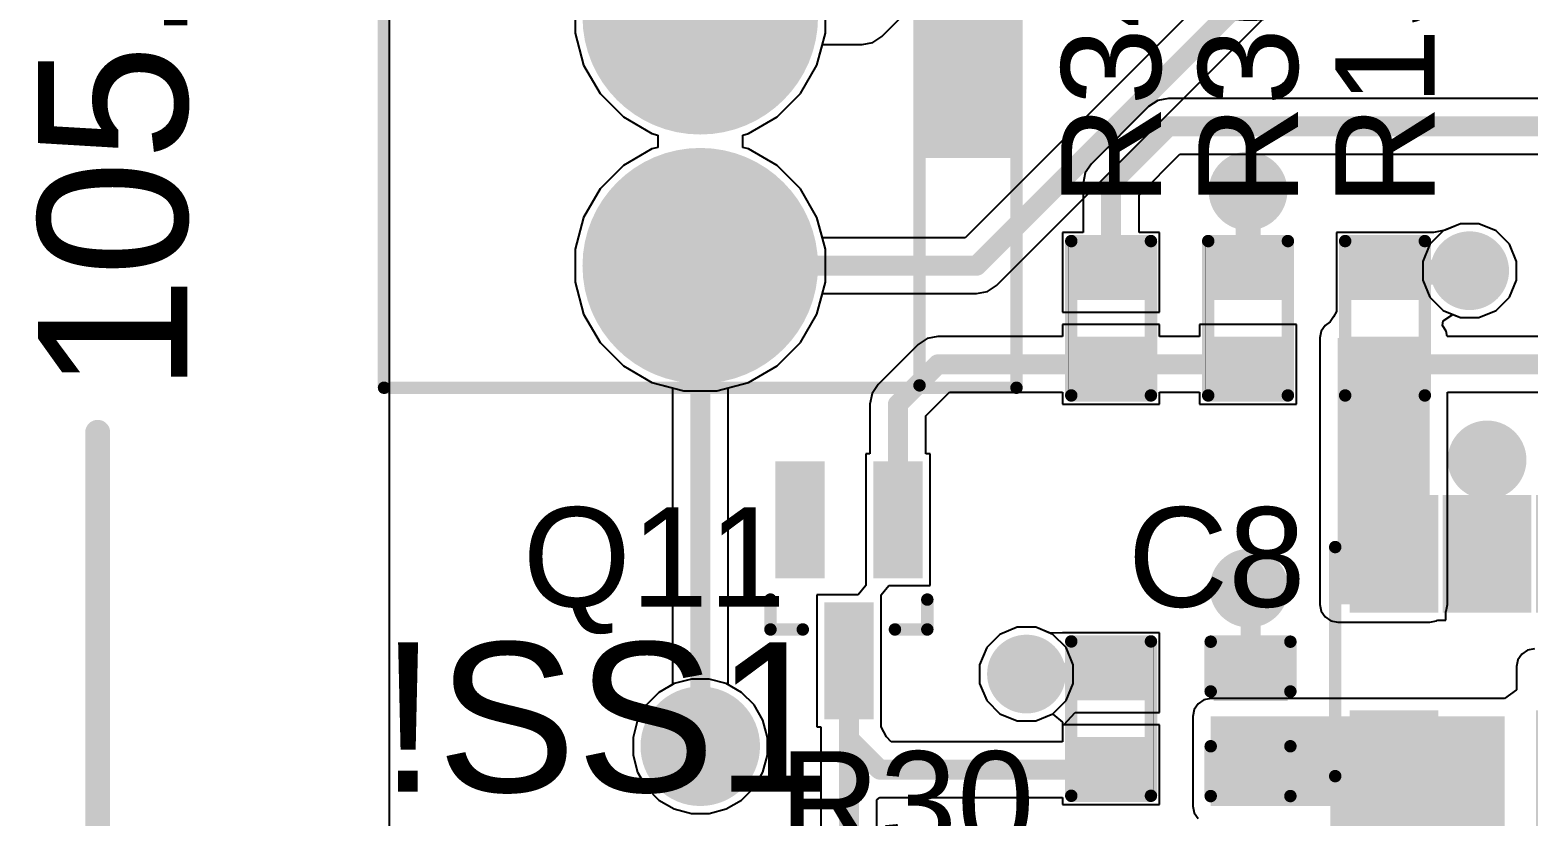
# Model space of a CAD drawing. Header units: millimetres. Extents: x -0.13 to 3.86, y -0.01 to 4.3.
# Drawn here: x -0.134 to 0.467, y 1.599 to 1.915 of the extents above; entities that cross this region are included whole.
import ezdxf

# ---------------------------------------------------------------- set-up
doc = ezdxf.new("R2010")
doc.units = ezdxf.units.MM
doc.header["$MEASUREMENT"] = 0
for name, color, linetype in [('BottomLayer', 5, 'Continuous'), ('BottomSolder', 6, 'Continuous'), ('Mechanical1', 6, 'Continuous'), ('MultiLayer', 9, 'Continuous'), ('PadHoleLayer', 156, 'Continuous'), ('TopLayer', 1, 'Continuous'), ('TopOverlay', 2, 'Continuous'), ('TopPaste', 8, 'Continuous'), ('TopSolder', 216, 'Continuous'), ('ViaHoleLayer', 16, 'Continuous')]:
    doc.layers.add(name, color=color, linetype=linetype)
doc.styles.add('Arial', font='arial.ttf', dxfattribs={"height": 0.2})

# ---------------------------------------------------------------- blocks, each defined once
blk = doc.blocks.new('T____P______TH_1_8___H_________0_92___67')
at = {"layer": 'BottomLayer'}
h = blk.add_hatch(color=5, dxfattribs=at)
edge = h.paths.add_edge_path()
edge.add_arc((9e-07, 0), 0.02, 0, 360)
at = {"layer": 'BottomSolder'}
h = blk.add_hatch(color=6, dxfattribs=at)
edge = h.paths.add_edge_path()
edge.add_arc((9e-07, 0), 0.024, 0, 360)
at = {"layer": 'MultiLayer'}
h = blk.add_hatch(color=9, dxfattribs=at)
edge = h.paths.add_edge_path()
edge.add_arc((9e-07, 0), 0.02, 0, 360)
at = {"layer": 'PadHoleLayer'}
h = blk.add_hatch(color=156, dxfattribs=at)
edge = h.paths.add_edge_path()
edge.add_arc((9e-07, 0), 0.01, 0, 360)
at = {"layer": 'TopLayer'}
h = blk.add_hatch(color=1, dxfattribs=at)
edge = h.paths.add_edge_path()
edge.add_arc((9e-07, 0), 0.02, 0, 360)
at = {"layer": 'TopSolder'}
h = blk.add_hatch(color=216, dxfattribs=at)
edge = h.paths.add_edge_path()
edge.add_arc((9e-07, 0), 0.024, 0, 360)
blk = doc.blocks.new('1718561004_81')
at = {"layer": 'BottomLayer'}
blk.add_hatch(color=5, dxfattribs=at).paths.add_polyline_path([(-0.1933071, 0.043308), (-0.1066929, 0.043308), (-0.1066929, -0.0433062), (-0.1933071, -0.0433062)])
h = blk.add_hatch(color=5, dxfattribs=at)
edge = h.paths.add_edge_path()
edge.add_arc((-0.05, 9e-07), 0.0433071, 0, 360)
h = blk.add_hatch(color=5, dxfattribs=at)
edge = h.paths.add_edge_path()
edge.add_arc((0.05, 9e-07), 0.0433071, 0, 360)
h = blk.add_hatch(color=5, dxfattribs=at)
edge = h.paths.add_edge_path()
edge.add_arc((0.15, 9e-07), 0.0433071, 0, 360)
at = {"layer": 'BottomSolder'}
blk.add_hatch(color=6, dxfattribs=at).paths.add_polyline_path([(-0.1973071, 0.047308), (-0.1026929, 0.047308), (-0.1026929, -0.0473062), (-0.1973071, -0.0473062)])
h = blk.add_hatch(color=6, dxfattribs=at)
edge = h.paths.add_edge_path()
edge.add_arc((-0.05, 9e-07), 0.0473071, 0, 360)
h = blk.add_hatch(color=6, dxfattribs=at)
edge = h.paths.add_edge_path()
edge.add_arc((0.05, 9e-07), 0.0473071, 0, 360)
h = blk.add_hatch(color=6, dxfattribs=at)
edge = h.paths.add_edge_path()
edge.add_arc((0.15, 9e-07), 0.0473071, 0, 360)
at = {"layer": 'MultiLayer'}
blk.add_hatch(color=9, dxfattribs=at).paths.add_polyline_path([(-0.1933071, 0.043308), (-0.1066929, 0.043308), (-0.1066929, -0.0433062), (-0.1933071, -0.0433062)])
h = blk.add_hatch(color=9, dxfattribs=at)
edge = h.paths.add_edge_path()
edge.add_arc((-0.05, 9e-07), 0.0433071, 0, 360)
h = blk.add_hatch(color=9, dxfattribs=at)
edge = h.paths.add_edge_path()
edge.add_arc((0.05, 9e-07), 0.0433071, 0, 360)
h = blk.add_hatch(color=9, dxfattribs=at)
edge = h.paths.add_edge_path()
edge.add_arc((0.15, 9e-07), 0.0433071, 0, 360)
at = {"layer": 'PadHoleLayer'}
h = blk.add_hatch(color=156, dxfattribs=at)
edge = h.paths.add_edge_path()
edge.add_arc((-0.15, 9e-07), 0.0226378, 0, 360)
h = blk.add_hatch(color=156, dxfattribs=at)
edge = h.paths.add_edge_path()
edge.add_arc((-0.05, 9e-07), 0.0226378, 0, 360)
h = blk.add_hatch(color=156, dxfattribs=at)
edge = h.paths.add_edge_path()
edge.add_arc((0.05, 9e-07), 0.0226378, 0, 360)
h = blk.add_hatch(color=156, dxfattribs=at)
edge = h.paths.add_edge_path()
edge.add_arc((0.15, 9e-07), 0.0226378, 0, 360)
at = {"layer": 'TopLayer'}
blk.add_hatch(color=1, dxfattribs=at).paths.add_polyline_path([(-0.1933071, 0.043308), (-0.1066929, 0.043308), (-0.1066929, -0.0433062), (-0.1933071, -0.0433062)])
h = blk.add_hatch(color=1, dxfattribs=at)
edge = h.paths.add_edge_path()
edge.add_arc((-0.05, 9e-07), 0.0433071, 0, 360)
h = blk.add_hatch(color=1, dxfattribs=at)
edge = h.paths.add_edge_path()
edge.add_arc((0.05, 9e-07), 0.0433071, 0, 360)
h = blk.add_hatch(color=1, dxfattribs=at)
edge = h.paths.add_edge_path()
edge.add_arc((0.15, 9e-07), 0.0433071, 0, 360)
at = {"layer": 'TopOverlay'}
blk.add_hatch(color=2, dxfattribs=at).paths.add_polyline_path([(-0.115293, 0.0880539), (0.106687, 0.0880539), (0.106687, 0.1269999), (-0.115293, 0.1269999)])
at = {"layer": 'TopSolder'}
blk.add_hatch(color=216, dxfattribs=at).paths.add_polyline_path([(-0.1973071, 0.047308), (-0.1026929, 0.047308), (-0.1026929, -0.0473062), (-0.1973071, -0.0473062)])
h = blk.add_hatch(color=216, dxfattribs=at)
edge = h.paths.add_edge_path()
edge.add_arc((-0.05, 9e-07), 0.0473071, 0, 360)
h = blk.add_hatch(color=216, dxfattribs=at)
edge = h.paths.add_edge_path()
edge.add_arc((0.05, 9e-07), 0.0473071, 0, 360)
h = blk.add_hatch(color=216, dxfattribs=at)
edge = h.paths.add_edge_path()
edge.add_arc((0.15, 9e-07), 0.0473071, 0, 360)
at = {"layer": 'TopOverlay', "const_width": 0.005}
for points in [[(-0.199, -0.1269991), (-0.199, 0.1270009)], [(0.199, 0.1270009), (-0.199, 0.1270009)], [(0.199, -0.1269991), (0.199, 0.1270009)], [(0.19806, 0.0880549), (-0.199, 0.0880549)], [(0.199, -0.1269991), (-0.199, -0.1269991)]]:
    blk.add_lwpolyline(points, dxfattribs=at)
at = {"layer": 'TopOverlay', "const_width": 0.0025}
for points in [[(-0.20025, 0.1270009, 1), (-0.19775, 0.1270009, 1)], [(-0.20025, 0.1270009, 1), (-0.19775, 0.1270009, 1)], [(0.19775, 0.1270009, 1), (0.20025, 0.1270009, 1)], [(0.19775, 0.1270009, 1), (0.20025, 0.1270009, 1)], [(-0.20025, 0.0880549, 1), (-0.19775, 0.0880549, 1)], [(0.19681, 0.0880549, 1), (0.19931, 0.0880549, 1)], [(-0.20025, -0.1269991, 1), (-0.19775, -0.1269991, 1)], [(-0.20025, -0.1269991, 1), (-0.19775, -0.1269991, 1)], [(0.19775, -0.1269991, 1), (0.20025, -0.1269991, 1)], [(0.19775, -0.1269991, 1), (0.20025, -0.1269991, 1)]]:
    blk.add_lwpolyline(points, format="xyb", close=True, dxfattribs=at)
blk = doc.blocks.new('R___0402_128')
at = {"layer": 'TopLayer'}
for points in [[(-0.027501, -0.0124991), (-0.027501, 0.0125009), (-0.009501, 0.0125009), (-0.009501, -0.0124991)], [(0.009499, -0.0124991), (0.009499, 0.0125009), (0.027499, 0.0125009), (0.027499, -0.0124991)]]:
    blk.add_hatch(color=1, dxfattribs=at).paths.add_polyline_path(points)
at = {"layer": 'TopPaste'}
for points in [[(-0.027501, -0.0124991), (-0.027501, 0.0125009), (-0.009501, 0.0125009), (-0.009501, -0.0124991)], [(0.009499, -0.0124991), (0.009499, 0.0125009), (0.027499, 0.0125009), (0.027499, -0.0124991)]]:
    blk.add_hatch(color=8, dxfattribs=at).paths.add_polyline_path(points)
at = {"layer": 'TopSolder'}
for points in [[(-0.0296664, -0.0146645), (-0.0296664, 0.0146663), (-0.0073356, 0.0146663), (-0.0073356, -0.0146645)], [(0.0073336, -0.0146645), (0.0073336, 0.0146663), (0.0296644, 0.0146663), (0.0296644, -0.0146645)]]:
    blk.add_hatch(color=216, dxfattribs=at).paths.add_polyline_path(points)
at = {"layer": 'TopOverlay'}
for points, const_width in [([(-0.031001, -0.0159991), (-0.031001, 0.0160009)], 0.005), ([(0.030999, 0.0160009), (-0.031001, 0.0160009)], 0.005), ([(0.030999, -0.0159991), (0.030999, 0.0160009)], 0.005), ([(0.030999, -0.0159991), (-0.031001, -0.0159991)], 0.005), ([(0.031999, -0.0169991), (-0.032001, -0.0169991)], 0.000127)]:
    blk.add_lwpolyline(points, dxfattribs=dict(at, const_width=const_width))
for points, const_width in [([(-0.032251, 0.0160009, 1), (-0.029751, 0.0160009, 1)], 0.0025), ([(-0.032251, 0.0160009, 1), (-0.029751, 0.0160009, 1)], 0.0025), ([(0.029749, 0.0160009, 1), (0.032249, 0.0160009, 1)], 0.0025), ([(0.029749, 0.0160009, 1), (0.032249, 0.0160009, 1)], 0.0025), ([(-0.032251, -0.0159991, 1), (-0.029751, -0.0159991, 1)], 0.0025), ([(-0.032251, -0.0159991, 1), (-0.029751, -0.0159991, 1)], 0.0025), ([(-0.0320327, -0.0169991, 1), (-0.0319693, -0.0169991, 1)], 6.35e-05), ([(0.029749, -0.0159991, 1), (0.032249, -0.0159991, 1)], 0.0025), ([(0.029749, -0.0159991, 1), (0.032249, -0.0159991, 1)], 0.0025), ([(0.0319673, -0.0169991, 1), (0.0320307, -0.0169991, 1)], 6.35e-05)]:
    blk.add_lwpolyline(points, format="xyb", close=True, dxfattribs=dict(at, const_width=const_width))
blk = doc.blocks.new('R___0402_130')
at = {"layer": 'TopLayer'}
for points in [[(-0.027501, -0.0124991), (-0.027501, 0.0125009), (-0.009501, 0.0125009), (-0.009501, -0.0124991)], [(0.009499, -0.0124991), (0.009499, 0.0125009), (0.027499, 0.0125009), (0.027499, -0.0124991)]]:
    blk.add_hatch(color=1, dxfattribs=at).paths.add_polyline_path(points)
at = {"layer": 'TopPaste'}
for points in [[(-0.027501, -0.0124991), (-0.027501, 0.0125009), (-0.009501, 0.0125009), (-0.009501, -0.0124991)], [(0.009499, -0.0124991), (0.009499, 0.0125009), (0.027499, 0.0125009), (0.027499, -0.0124991)]]:
    blk.add_hatch(color=8, dxfattribs=at).paths.add_polyline_path(points)
at = {"layer": 'TopSolder'}
for points in [[(-0.0296664, -0.0146645), (-0.0296664, 0.0146663), (-0.0073356, 0.0146663), (-0.0073356, -0.0146645)], [(0.0073336, -0.0146645), (0.0073336, 0.0146663), (0.0296644, 0.0146663), (0.0296644, -0.0146645)]]:
    blk.add_hatch(color=216, dxfattribs=at).paths.add_polyline_path(points)
at = {"layer": 'TopOverlay'}
for points, const_width in [([(-0.031001, -0.0159991), (-0.031001, 0.0160009)], 0.005), ([(0.030999, 0.0160009), (-0.031001, 0.0160009)], 0.005), ([(0.030999, -0.0159991), (0.030999, 0.0160009)], 0.005), ([(0.030999, -0.0159991), (-0.031001, -0.0159991)], 0.005), ([(0.031999, -0.0169991), (-0.032001, -0.0169991)], 0.000127)]:
    blk.add_lwpolyline(points, dxfattribs=dict(at, const_width=const_width))
for points, const_width in [([(-0.032251, 0.0160009, 1), (-0.029751, 0.0160009, 1)], 0.0025), ([(-0.032251, 0.0160009, 1), (-0.029751, 0.0160009, 1)], 0.0025), ([(0.029749, 0.0160009, 1), (0.032249, 0.0160009, 1)], 0.0025), ([(0.029749, 0.0160009, 1), (0.032249, 0.0160009, 1)], 0.0025), ([(-0.032251, -0.0159991, 1), (-0.029751, -0.0159991, 1)], 0.0025), ([(-0.032251, -0.0159991, 1), (-0.029751, -0.0159991, 1)], 0.0025), ([(-0.0320327, -0.0169991, 1), (-0.0319693, -0.0169991, 1)], 6.35e-05), ([(0.029749, -0.0159991, 1), (0.032249, -0.0159991, 1)], 0.0025), ([(0.029749, -0.0159991, 1), (0.032249, -0.0159991, 1)], 0.0025), ([(0.0319673, -0.0169991, 1), (0.0320307, -0.0169991, 1)], 6.35e-05)]:
    blk.add_lwpolyline(points, format="xyb", close=True, dxfattribs=dict(at, const_width=const_width))
blk = doc.blocks.new('R___0402_134')
at = {"layer": 'TopLayer'}
for points in [[(-0.027499, -0.0125009), (-0.027499, 0.0124991), (-0.009499, 0.0124991), (-0.009499, -0.0125009)], [(0.009501, -0.0125009), (0.009501, 0.0124991), (0.027501, 0.0124991), (0.027501, -0.0125009)]]:
    blk.add_hatch(color=1, dxfattribs=at).paths.add_polyline_path(points)
at = {"layer": 'TopPaste'}
for points in [[(-0.027499, -0.0125009), (-0.027499, 0.0124991), (-0.009499, 0.0124991), (-0.009499, -0.0125009)], [(0.009501, -0.0125009), (0.009501, 0.0124991), (0.027501, 0.0124991), (0.027501, -0.0125009)]]:
    blk.add_hatch(color=8, dxfattribs=at).paths.add_polyline_path(points)
at = {"layer": 'TopSolder'}
for points in [[(-0.0296644, -0.0146663), (-0.0296644, 0.0146645), (-0.0073336, 0.0146645), (-0.0073336, -0.0146663)], [(0.0073356, -0.0146663), (0.0073356, 0.0146645), (0.0296664, 0.0146645), (0.0296664, -0.0146663)]]:
    blk.add_hatch(color=216, dxfattribs=at).paths.add_polyline_path(points)
at = {"layer": 'TopOverlay'}
for points, const_width in [([(-0.030999, 0.0159991), (-0.030999, -0.0160009)], 0.005), ([(-0.030999, 0.0159991), (0.031001, 0.0159991)], 0.005), ([(0.031001, 0.0159991), (0.031001, -0.0160009)], 0.005), ([(-0.030999, -0.0160009), (0.031001, -0.0160009)], 0.005), ([(-0.031999, -0.0170009), (0.032001, -0.0170009)], 0.000127)]:
    blk.add_lwpolyline(points, dxfattribs=dict(at, const_width=const_width))
for points, const_width in [([(-0.032249, 0.0159991, 1), (-0.029749, 0.0159991, 1)], 0.0025), ([(-0.032249, 0.0159991, 1), (-0.029749, 0.0159991, 1)], 0.0025), ([(0.029751, 0.0159991, 1), (0.032251, 0.0159991, 1)], 0.0025), ([(0.029751, 0.0159991, 1), (0.032251, 0.0159991, 1)], 0.0025), ([(-0.032249, -0.0160009, 1), (-0.029749, -0.0160009, 1)], 0.0025), ([(-0.032249, -0.0160009, 1), (-0.029749, -0.0160009, 1)], 0.0025), ([(-0.0320307, -0.0170009, 1), (-0.0319673, -0.0170009, 1)], 6.35e-05), ([(0.029751, -0.0160009, 1), (0.032251, -0.0160009, 1)], 0.0025), ([(0.029751, -0.0160009, 1), (0.032251, -0.0160009, 1)], 0.0025), ([(0.0319693, -0.0170009, 1), (0.0320327, -0.0170009, 1)], 6.35e-05)]:
    blk.add_lwpolyline(points, format="xyb", close=True, dxfattribs=dict(at, const_width=const_width))
blk = doc.blocks.new('R___0402_149')
at = {"layer": 'TopLayer'}
for points in [[(-0.027499, -0.0125009), (-0.027499, 0.0124991), (-0.009499, 0.0124991), (-0.009499, -0.0125009)], [(0.009501, -0.0125009), (0.009501, 0.0124991), (0.027501, 0.0124991), (0.027501, -0.0125009)]]:
    blk.add_hatch(color=1, dxfattribs=at).paths.add_polyline_path(points)
at = {"layer": 'TopPaste'}
for points in [[(-0.027499, -0.0125009), (-0.027499, 0.0124991), (-0.009499, 0.0124991), (-0.009499, -0.0125009)], [(0.009501, -0.0125009), (0.009501, 0.0124991), (0.027501, 0.0124991), (0.027501, -0.0125009)]]:
    blk.add_hatch(color=8, dxfattribs=at).paths.add_polyline_path(points)
at = {"layer": 'TopSolder'}
for points in [[(-0.0296644, -0.0146663), (-0.0296644, 0.0146645), (-0.0073336, 0.0146645), (-0.0073336, -0.0146663)], [(0.0073356, -0.0146663), (0.0073356, 0.0146645), (0.0296664, 0.0146645), (0.0296664, -0.0146663)]]:
    blk.add_hatch(color=216, dxfattribs=at).paths.add_polyline_path(points)
at = {"layer": 'TopOverlay'}
for points, const_width in [([(-0.030999, 0.0159991), (-0.030999, -0.0160009)], 0.005), ([(-0.030999, 0.0159991), (0.031001, 0.0159991)], 0.005), ([(0.031001, 0.0159991), (0.031001, -0.0160009)], 0.005), ([(-0.030999, -0.0160009), (0.031001, -0.0160009)], 0.005), ([(-0.031999, -0.0170009), (0.032001, -0.0170009)], 0.000127)]:
    blk.add_lwpolyline(points, dxfattribs=dict(at, const_width=const_width))
for points, const_width in [([(-0.032249, 0.0159991, 1), (-0.029749, 0.0159991, 1)], 0.0025), ([(-0.032249, 0.0159991, 1), (-0.029749, 0.0159991, 1)], 0.0025), ([(0.029751, 0.0159991, 1), (0.032251, 0.0159991, 1)], 0.0025), ([(0.029751, 0.0159991, 1), (0.032251, 0.0159991, 1)], 0.0025), ([(-0.032249, -0.0160009, 1), (-0.029749, -0.0160009, 1)], 0.0025), ([(-0.032249, -0.0160009, 1), (-0.029749, -0.0160009, 1)], 0.0025), ([(-0.0320307, -0.0170009, 1), (-0.0319673, -0.0170009, 1)], 6.35e-05), ([(0.029751, -0.0160009, 1), (0.032251, -0.0160009, 1)], 0.0025), ([(0.029751, -0.0160009, 1), (0.032251, -0.0160009, 1)], 0.0025), ([(0.0319693, -0.0170009, 1), (0.0320327, -0.0170009, 1)], 6.35e-05)]:
    blk.add_lwpolyline(points, format="xyb", close=True, dxfattribs=dict(at, const_width=const_width))
blk = doc.blocks.new('MMBT2222ATT3G_164')
at = {"layer": 'TopLayer'}
for points in [[(-0.0194882, 0.0452764), (0.0194882, 0.0452764), (0.0194882, 0.0334654), (-0.0194882, 0.0334654)], [(0.0372038, 0.0255904), (0.0761802, 0.0255904), (0.0761802, 0.0137794), (0.0372038, 0.0137794)], [(-0.0194882, 0.0059064), (0.0194882, 0.0059064), (0.0194882, -0.0059046), (-0.0194882, -0.0059046)]]:
    blk.add_hatch(color=1, dxfattribs=at).paths.add_polyline_path(points)
at = {"layer": 'TopPaste'}
for points in [[(-0.0194882, 0.0452764), (0.0194882, 0.0452764), (0.0194882, 0.0334654), (-0.0194882, 0.0334654)], [(0.0372038, 0.0255904), (0.0761802, 0.0255904), (0.0761802, 0.0137794), (0.0372038, 0.0137794)], [(-0.0194882, 0.0059064), (0.0194882, 0.0059064), (0.0194882, -0.0059046), (-0.0194882, -0.0059046)]]:
    blk.add_hatch(color=8, dxfattribs=at).paths.add_polyline_path(points)
at = {"layer": 'TopSolder'}
for points in [[(-0.0234882, 0.0492764), (0.0234882, 0.0492764), (0.0234882, 0.0294654), (-0.0234882, 0.0294654)], [(0.0332038, 0.0295904), (0.0801802, 0.0295904), (0.0801802, 0.0097794), (0.0332038, 0.0097794)], [(-0.0234882, 0.0099064), (0.0234882, 0.0099064), (0.0234882, -0.0099046), (-0.0234882, -0.0099046)]]:
    blk.add_hatch(color=216, dxfattribs=at).paths.add_polyline_path(points)
at = {"layer": 'TopOverlay', "const_width": 0.005}
for points in [[(0.044094, 0.0511809), (0.032086, 0.0511809)], [(0.044094, 0.0381889), (0.044094, 0.0511809)], [(0.044094, -0.0118111), (0.044094, 0.0011809)], [(0.044094, -0.0118111), (0.032086, -0.0118111)]]:
    blk.add_lwpolyline(points, dxfattribs=at)
at = {"layer": 'TopOverlay', "const_width": 0.0025}
for points in [[(0.030836, 0.0511809, 1), (0.033336, 0.0511809, 1)], [(0.042844, 0.0511809, 1), (0.045344, 0.0511809, 1)], [(0.042844, 0.0511809, 1), (0.045344, 0.0511809, 1)], [(0.042844, 0.0381889, 1), (0.045344, 0.0381889, 1)], [(0.042844, 0.0011809, 1), (0.045344, 0.0011809, 1)], [(0.030836, -0.0118111, 1), (0.033336, -0.0118111, 1)], [(0.042844, -0.0118111, 1), (0.045344, -0.0118111, 1)], [(0.042844, -0.0118111, 1), (0.045344, -0.0118111, 1)]]:
    blk.add_lwpolyline(points, format="xyb", close=True, dxfattribs=at)
blk = doc.blocks.new('TSOT_25_170')
at = {"layer": 'TopLayer'}
for points in [[(-0.02360295, 0.05118045), (-0.02360295, 0.02362135), (-0.06297305, 0.02362135), (-0.06297305, 0.05118045)], [(0.06297305, 0.05118045), (0.06297305, 0.02362135), (0.02360295, 0.02362135), (0.02360295, 0.05118045)], [(-0.02360295, 0.01378045), (-0.02360295, -0.01377865), (-0.06297305, -0.01377865), (-0.06297305, 0.01378045)], [(-0.02360295, -0.02362155), (-0.02360295, -0.05118065), (-0.06297305, -0.05118065), (-0.06297305, -0.02362155)], [(0.06297305, -0.02362155), (0.06297305, -0.05118065), (0.02360295, -0.05118065), (0.02360295, -0.02362155)]]:
    blk.add_hatch(color=1, dxfattribs=at).paths.add_polyline_path(points)
at = {"layer": 'TopPaste'}
for points in [[(-0.02360295, 0.05118045), (-0.02360295, 0.02362135), (-0.06297305, 0.02362135), (-0.06297305, 0.05118045)], [(0.06297305, 0.05118045), (0.06297305, 0.02362135), (0.02360295, 0.02362135), (0.02360295, 0.05118045)], [(-0.02360295, 0.01378045), (-0.02360295, -0.01377865), (-0.06297305, -0.01377865), (-0.06297305, 0.01378045)], [(-0.02360295, -0.02362155), (-0.02360295, -0.05118065), (-0.06297305, -0.05118065), (-0.06297305, -0.02362155)], [(0.06297305, -0.02362155), (0.06297305, -0.05118065), (0.02360295, -0.05118065), (0.02360295, -0.02362155)]]:
    blk.add_hatch(color=8, dxfattribs=at).paths.add_polyline_path(points)
at = {"layer": 'TopSolder'}
for points in [[(-0.01960295, 0.05518045), (-0.01960295, 0.01962135), (-0.06697305, 0.01962135), (-0.06697305, 0.05518045)], [(0.06697305, 0.05518045), (0.06697305, 0.01962135), (0.01960295, 0.01962135), (0.01960295, 0.05518045)], [(-0.01960295, 0.01778045), (-0.01960295, -0.01777865), (-0.06697305, -0.01777865), (-0.06697305, 0.01778045)], [(-0.01960295, -0.01962155), (-0.01960295, -0.05518065), (-0.06697305, -0.05518065), (-0.06697305, -0.01962155)], [(0.06697305, -0.01962155), (0.06697305, -0.05518065), (0.01960295, -0.05518065), (0.01960295, -0.01962155)]]:
    blk.add_hatch(color=216, dxfattribs=at).paths.add_polyline_path(points)
at = {"layer": 'TopOverlay', "const_width": 0.005}
for points in [[(0.046, 0.0610009), (-0.046, 0.0610009)], [(-0.075, 0.0330009), (-0.075, 0.0430009)], [(-0.07, 0.0380009), (-0.075, 0.0430009)], [(-0.075, 0.0330009), (-0.07, 0.0380009)], [(0.046, -0.0609991), (-0.046, -0.0609991)]]:
    blk.add_lwpolyline(points, dxfattribs=at)
at = {"layer": 'TopOverlay', "const_width": 0.0025}
for points in [[(-0.04725, 0.0610009, 1), (-0.04475, 0.0610009, 1)], [(0.04475, 0.0610009, 1), (0.04725, 0.0610009, 1)], [(-0.07625, 0.0430009, 1), (-0.07375, 0.0430009, 1)], [(-0.07625, 0.0430009, 1), (-0.07375, 0.0430009, 1)], [(-0.07125, 0.0380009, 1), (-0.06875, 0.0380009, 1)], [(-0.07125, 0.0380009, 1), (-0.06875, 0.0380009, 1)], [(-0.07625, 0.0330009, 1), (-0.07375, 0.0330009, 1)], [(-0.07625, 0.0330009, 1), (-0.07375, 0.0330009, 1)], [(-0.04725, -0.0609991, 1), (-0.04475, -0.0609991, 1)], [(0.04475, -0.0609991, 1), (0.04725, -0.0609991, 1)]]:
    blk.add_lwpolyline(points, format="xyb", close=True, dxfattribs=at)
blk = doc.blocks.new('C___0402_243')
at = {"layer": 'TopLayer'}
for points in [[(-0.0275, -0.0125009), (-0.0275, 0.0124991), (-0.0095, 0.0124991), (-0.0095, -0.0125009)], [(0.0095, -0.0125009), (0.0095, 0.0124991), (0.0275, 0.0124991), (0.0275, -0.0125009)]]:
    blk.add_hatch(color=1, dxfattribs=at).paths.add_polyline_path(points)
at = {"layer": 'TopPaste'}
for points in [[(-0.0275, -0.0125009), (-0.0275, 0.0124991), (-0.0095, 0.0124991), (-0.0095, -0.0125009)], [(0.0095, -0.0125009), (0.0095, 0.0124991), (0.0275, 0.0124991), (0.0275, -0.0125009)]]:
    blk.add_hatch(color=8, dxfattribs=at).paths.add_polyline_path(points)
at = {"layer": 'TopSolder'}
for points in [[(-0.0298622, -0.0148631), (-0.0298622, 0.0148613), (-0.0071378, 0.0148613), (-0.0071378, -0.0148631)], [(0.0071378, -0.0148631), (0.0071378, 0.0148613), (0.0298622, 0.0148613), (0.0298622, -0.0148631)]]:
    blk.add_hatch(color=216, dxfattribs=at).paths.add_polyline_path(points)
at = {"layer": 'TopOverlay', "const_width": 0.005}
for points in [[(-0.031, 0.0159991), (-0.011, 0.0159991)], [(-0.031, 0.0159991), (-0.031, -0.0160009)], [(0.011, 0.0159991), (0.031, 0.0159991)], [(0.031, 0.0159991), (0.031, -0.0160009)], [(-0.031, -0.0160009), (-0.011, -0.0160009)], [(0.011, -0.0160009), (0.031, -0.0160009)]]:
    blk.add_lwpolyline(points, dxfattribs=at)
at = {"layer": 'TopOverlay', "const_width": 0.0025}
for points in [[(-0.03225, 0.0159991, 1), (-0.02975, 0.0159991, 1)], [(-0.03225, 0.0159991, 1), (-0.02975, 0.0159991, 1)], [(-0.01225, 0.0159991, 1), (-0.00975, 0.0159991, 1)], [(0.00975, 0.0159991, 1), (0.01225, 0.0159991, 1)], [(0.02975, 0.0159991, 1), (0.03225, 0.0159991, 1)], [(0.02975, 0.0159991, 1), (0.03225, 0.0159991, 1)], [(-0.03225, -0.0160009, 1), (-0.02975, -0.0160009, 1)], [(-0.03225, -0.0160009, 1), (-0.02975, -0.0160009, 1)], [(-0.01225, -0.0160009, 1), (-0.00975, -0.0160009, 1)], [(0.00975, -0.0160009, 1), (0.01225, -0.0160009, 1)], [(0.02975, -0.0160009, 1), (0.03225, -0.0160009, 1)], [(0.02975, -0.0160009, 1), (0.03225, -0.0160009, 1)]]:
    blk.add_lwpolyline(points, format="xyb", close=True, dxfattribs=at)

msp = doc.modelspace()

# ---------------------------------------------------------------- hatches: boundary and pattern name
at = {"layer": 'BottomLayer'}
h = msp.add_hatch(color=5, dxfattribs=at)
edge = h.paths.add_edge_path()
edge.add_arc((0.355, 1.85), 0.011811, 0, 360)
h = msp.add_hatch(color=5, dxfattribs=at)
edge = h.paths.add_edge_path()
edge.add_arc((0.444, 1.818), 0.011811, 0, 360)
h = msp.add_hatch(color=5, dxfattribs=at)
edge = h.paths.add_edge_path()
edge.add_arc((0.4510009, 1.7420009), 0.011811, 0, 360)
h = msp.add_hatch(color=5, dxfattribs=at)
edge = h.paths.add_edge_path()
edge.add_arc((0.3553949, 1.6905009), 0.011811, 0, 360)
h = msp.add_hatch(color=5, dxfattribs=at)
edge = h.paths.add_edge_path()
edge.add_arc((0.266, 1.656), 0.011811, 0, 360)
at = {"layer": 'BottomSolder'}
h = msp.add_hatch(color=6, dxfattribs=at)
edge = h.paths.add_edge_path()
edge.add_arc((0.355, 1.85), 0.015811, 0, 360)
h = msp.add_hatch(color=6, dxfattribs=at)
edge = h.paths.add_edge_path()
edge.add_arc((0.444, 1.818), 0.015811, 0, 360)
h = msp.add_hatch(color=6, dxfattribs=at)
edge = h.paths.add_edge_path()
edge.add_arc((0.4510009, 1.7420009), 0.015811, 0, 360)
h = msp.add_hatch(color=6, dxfattribs=at)
edge = h.paths.add_edge_path()
edge.add_arc((0.3553949, 1.6905009), 0.015811, 0, 360)
h = msp.add_hatch(color=6, dxfattribs=at)
edge = h.paths.add_edge_path()
edge.add_arc((0.266, 1.656), 0.015811, 0, 360)
at = {"layer": 'TopLayer'}
h = msp.add_hatch(color=1, dxfattribs=at)
edge = h.paths.add_edge_path()
edge.add_arc((0.355, 1.85), 0.011811, 0, 360)
h = msp.add_hatch(color=1, dxfattribs=at)
edge = h.paths.add_edge_path()
edge.add_arc((0.444, 1.818), 0.011811, 0, 360)
for points in [[(0.391, 1.684), (0.428, 1.684), (0.428, 1.791), (0.391, 1.791)], [(0.3400009, 1.603), (0.4579999, 1.603), (0.4579999, 1.639), (0.3400009, 1.639)], [(0.388, 1.557), (0.458, 1.557), (0.458, 1.639), (0.388, 1.639)]]:
    msp.add_hatch(color=1, dxfattribs=at).paths.add_polyline_path(points)
h = msp.add_hatch(color=1, dxfattribs=at)
edge = h.paths.add_edge_path()
edge.add_arc((0.4510009, 1.7420009), 0.011811, 0, 360)
h = msp.add_hatch(color=1, dxfattribs=at)
edge = h.paths.add_edge_path()
edge.add_arc((0.3553949, 1.6905009), 0.011811, 0, 360)
h = msp.add_hatch(color=1, dxfattribs=at)
edge = h.paths.add_edge_path()
edge.add_arc((0.266, 1.656), 0.011811, 0, 360)
at = {"layer": 'ViaHoleLayer'}
h = msp.add_hatch(color=16, dxfattribs=at)
edge = h.paths.add_edge_path()
edge.add_arc((0.355, 1.85), 0.0059055, 0, 360)
h = msp.add_hatch(color=16, dxfattribs=at)
edge = h.paths.add_edge_path()
edge.add_arc((0.444, 1.818), 0.0059055, 0, 360)
h = msp.add_hatch(color=16, dxfattribs=at)
edge = h.paths.add_edge_path()
edge.add_arc((0.4510009, 1.7420009), 0.0059055, 0, 360)
h = msp.add_hatch(color=16, dxfattribs=at)
edge = h.paths.add_edge_path()
edge.add_arc((0.3553949, 1.6905009), 0.0059055, 0, 360)
h = msp.add_hatch(color=16, dxfattribs=at)
edge = h.paths.add_edge_path()
edge.add_arc((0.266, 1.656), 0.0059055, 0, 360)

# ---------------------------------------------------------------- linework, layer by layer
at = {"layer": 'BottomLayer'}
for p, q in [((0.0101954, 0.0101954), (0.0101954, 4.1398046)), ((0.2539308, 1.8120695), (0.4972399, 2.0553789)), ((0.3893039, 1.9791651), (0.2413545, 1.8312156)), ((0.0846938, 1.9266231), (0.0846938, 1.9133769)), ((0.185308, 1.9133769), (0.185308, 1.9266231)), ((0.0846938, 1.9133769), (0.0881221, 1.9005822)), ((0.1818797, 1.9005822), (0.185308, 1.9133769)), ((0.0881221, 1.9005822), (0.0947452, 1.8891107)), ((0.1752566, 1.8891107), (0.1818797, 1.9005822)), ((0.0947452, 1.8891107), (0.1041116, 1.8797443)), ((0.1658902, 1.8797443), (0.1752566, 1.8891107)), ((0.1041116, 1.8797443), (0.1155831, 1.8731212)), ((0.1544187, 1.8731212), (0.1658902, 1.8797443)), ((0.1155831, 1.8731212), (0.1179014, 1.8725)), ((0.1179014, 1.8725), (0.1179014, 1.8675)), ((0.1521004, 1.8725), (0.1544187, 1.8731212)), ((0.1521004, 1.8675), (0.1521004, 1.8725)), ((0.1155831, 1.8668788), (0.1041116, 1.8602557)), ((0.1179014, 1.8675), (0.1155831, 1.8668788)), ((0.1544187, 1.8668788), (0.1521004, 1.8675)), ((0.1658902, 1.8602557), (0.1544187, 1.8668788)), ((0.1041116, 1.8602557), (0.0947452, 1.8508893)), ((0.1752566, 1.8508893), (0.1658902, 1.8602557)), ((0.0947452, 1.8508893), (0.0881221, 1.8394178)), ((0.1818797, 1.8394178), (0.1752566, 1.8508893)), ((0.0881221, 1.8394178), (0.0846938, 1.8266231)), ((0.1840775, 1.8312155), (0.1818797, 1.8394178)), ((0.4402583, 1.836811), (0.4333444, 1.8339472)), ((0.4477417, 1.836811), (0.4402583, 1.836811)), ((0.4546556, 1.8339472), (0.4477417, 1.836811)), ((0.2413545, 1.8312156), (0.1840775, 1.8312155)), ((0.4333444, 1.8339472), (0.4280528, 1.8286556)), ((0.4599472, 1.8286556), (0.4546556, 1.8339472)), ((0.0846938, 1.8266231), (0.0846938, 1.8133769)), ((0.4280528, 1.8286556), (0.425189, 1.8217417)), ((0.462811, 1.8217417), (0.4599472, 1.8286556)), ((0.425189, 1.8217417), (0.425189, 1.8142583)), ((0.462811, 1.8142583), (0.462811, 1.8217417)), ((0.0846938, 1.8133769), (0.0881221, 1.8005822)), ((0.2502922, 1.8096383), (0.2539308, 1.8120695)), ((0.425189, 1.8142583), (0.4280528, 1.8073444)), ((0.4599472, 1.8073444), (0.462811, 1.8142583)), ((0.1818797, 1.8005822), (0.1840775, 1.8087845)), ((0.1840775, 1.8087845), (0.2459997, 1.8087846)), ((0.2459997, 1.8087846), (0.2460002, 1.8087845)), ((0.2460002, 1.8087845), (0.2502922, 1.8096383)), ((0.4280528, 1.8073444), (0.4333444, 1.8020528)), ((0.4546556, 1.8020528), (0.4599472, 1.8073444)), ((0.0881221, 1.8005822), (0.0947452, 1.7891107)), ((0.1752566, 1.7891107), (0.1818797, 1.8005822)), ((0.4333444, 1.8020528), (0.4402583, 1.799189)), ((0.4402583, 1.799189), (0.4477417, 1.799189)), ((0.4477417, 1.799189), (0.4546556, 1.8020528)), ((0.0947452, 1.7891107), (0.1041116, 1.7797443)), ((0.1658902, 1.7797443), (0.1752566, 1.7891107)), ((0.1041116, 1.7797443), (0.1155831, 1.7731212)), ((0.1544187, 1.7731212), (0.1658902, 1.7797443)), ((0.1155831, 1.7731212), (0.1283778, 1.7696929)), ((0.1283778, 1.7696929), (0.141624, 1.7696929)), ((0.141624, 1.7696929), (0.1544187, 1.7731212)), ((0.2622583, 1.674811), (0.2553444, 1.6719472)), ((0.2697417, 1.674811), (0.2622583, 1.674811)), ((0.2766556, 1.6719472), (0.2697417, 1.674811)), ((0.2500528, 1.6666556), (0.247189, 1.6597417)), ((0.2553444, 1.6719472), (0.2500528, 1.6666556)), ((0.2819472, 1.6666556), (0.2766556, 1.6719472)), ((0.284811, 1.6597417), (0.2819472, 1.6666556)), ((0.247189, 1.6597417), (0.247189, 1.6522583)), ((0.284811, 1.6522583), (0.284811, 1.6597417)), ((0.1184225, 1.6486054), (0.1133955, 1.6435784)), ((0.1245793, 1.65216), (0.1184225, 1.6486054)), ((0.1314463, 1.654), (0.1245793, 1.65216)), ((0.1385555, 1.654), (0.1314463, 1.654)), ((0.1454225, 1.65216), (0.1385555, 1.654)), ((0.1515793, 1.6486054), (0.1454225, 1.65216)), ((0.1566063, 1.6435784), (0.1515793, 1.6486054)), ((0.247189, 1.6522583), (0.2500528, 1.6453444)), ((0.2819472, 1.6453444), (0.284811, 1.6522583)), ((0.1133955, 1.6435784), (0.1098409, 1.6374216)), ((0.1601609, 1.6374216), (0.1566063, 1.6435784)), ((0.2500528, 1.6453444), (0.2553444, 1.6400528)), ((0.2766556, 1.6400528), (0.2819472, 1.6453444)), ((0.1098409, 1.6374216), (0.1080009, 1.6305546)), ((0.1620009, 1.6305546), (0.1601609, 1.6374216)), ((0.2553444, 1.6400528), (0.2622583, 1.637189)), ((0.2622583, 1.637189), (0.2697417, 1.637189)), ((0.2697417, 1.637189), (0.2766556, 1.6400528)), ((0.1080009, 1.6305546), (0.1080009, 1.6234454)), ((0.1620009, 1.6234454), (0.1620009, 1.6305546)), ((0.1080009, 1.6234454), (0.1098409, 1.6165784)), ((0.1601609, 1.6165784), (0.1620009, 1.6234454)), ((0.1098409, 1.6165784), (0.1133955, 1.6104216)), ((0.1566063, 1.6104216), (0.1601609, 1.6165784)), ((0.1133955, 1.6104216), (0.1184225, 1.6053946)), ((0.1515793, 1.6053946), (0.1566063, 1.6104216)), ((0.1184225, 1.6053946), (0.1245793, 1.60184)), ((0.1245793, 1.60184), (0.1314463, 1.6)), ((0.1385555, 1.6), (0.1454225, 1.60184)), ((0.1454225, 1.60184), (0.1515793, 1.6053946)), ((0.1314463, 1.6), (0.1385555, 1.6))]:
    msp.add_line(p, q, dxfattribs=at)
at = {"layer": 'BottomLayer', "const_width": 0.008}
for points in [[(0.2460002, 1.8200001), (0.4925943, 2.0665944)], [(0.1350009, 1.82), (0.2460002, 1.8200001)]]:
    msp.add_lwpolyline(points, dxfattribs=at)
at = {"layer": 'BottomLayer', "const_width": 0.004}
for points in [[(0.1330009, 1.82, 1), (0.1370009, 1.82, 1)], [(0.2440002, 1.8200001, 1), (0.2480002, 1.8200001, 1)], [(0.2440002, 1.8200001, 1), (0.2480002, 1.8200001, 1)]]:
    msp.add_lwpolyline(points, format="xyb", close=True, dxfattribs=at)
at = {"layer": 'Mechanical1', "const_width": 0.01}
msp.add_lwpolyline([(-0.107, 0), (-0.107, 1.7530938)], dxfattribs=at)
at = {"layer": 'Mechanical1', "const_width": 0.005}
msp.add_lwpolyline([(-0.1095, 1.7530938, 1), (-0.1045, 1.7530938, 1)], format="xyb", close=True, dxfattribs=at)
at = {"layer": 'TopLayer'}
for p, q in [((0.0101954, 0.0101954), (0.0101954, 2.2449687)), ((0.2079306, 1.9120694), (0.2796456, 1.9837845)), ((0.0846938, 1.9266231), (0.0846938, 1.9133769)), ((0.0846938, 1.9133769), (0.0881221, 1.9005822)), ((0.1818797, 1.9005822), (0.1840775, 1.9087845)), ((0.1840775, 1.9087845), (0.1999995, 1.9087845)), ((0.1999995, 1.9087845), (0.2, 1.9087844)), ((0.2, 1.9087844), (0.204292, 1.9096382)), ((0.204292, 1.9096382), (0.2079306, 1.9120694)), ((0.0881221, 1.9005822), (0.0947452, 1.8891107)), ((0.1752566, 1.8891107), (0.1818797, 1.9005822)), ((0.0947452, 1.8891107), (0.1041116, 1.8797443)), ((0.1658902, 1.8797443), (0.1752566, 1.8891107)), ((0.3150692, 1.8839303), (0.2920703, 1.8609315)), ((0.3150694, 1.8839306), (0.3150692, 1.8839303)), ((0.318708, 1.8863618), (0.3150694, 1.8839306)), ((0.323, 1.8872155), (0.318708, 1.8863618)), ((0.6755679, 1.8872155), (0.323, 1.8872155)), ((0.1041116, 1.8797443), (0.1155831, 1.8731212)), ((0.1544187, 1.8731212), (0.1658902, 1.8797443)), ((0.1155831, 1.8731212), (0.1179014, 1.8725)), ((0.1179014, 1.8725), (0.1179014, 1.8675)), ((0.1521004, 1.8725), (0.1544187, 1.8731212)), ((0.1521004, 1.8675), (0.1521004, 1.8725)), ((0.1155831, 1.8668788), (0.1041116, 1.8602557)), ((0.1179014, 1.8675), (0.1155831, 1.8668788)), ((0.1544187, 1.8668788), (0.1521004, 1.8675)), ((0.1658902, 1.8602557), (0.1544187, 1.8668788)), ((0.1041116, 1.8602557), (0.0947452, 1.8508893)), ((0.1752566, 1.8508893), (0.1658902, 1.8602557)), ((0.2920703, 1.8609315), (0.2896391, 1.8572929)), ((0.3112164, 1.8483552), (0.3276456, 1.8647845)), ((0.3276456, 1.8647845), (0.6755679, 1.8647845)), ((0.2896391, 1.8572929), (0.2887853, 1.8530009)), ((0.0947452, 1.8508893), (0.0881221, 1.8394178)), ((0.1818797, 1.8394178), (0.1752566, 1.8508893)), ((0.2887853, 1.8530009), (0.2887854, 1.8530004)), ((0.2887854, 1.8530004), (0.2887854, 1.833396)), ((0.3112164, 1.833396), (0.3112164, 1.8483552)), ((0.0881221, 1.8394178), (0.0846938, 1.8266231)), ((0.185308, 1.8266231), (0.1818797, 1.8394178)), ((0.4402583, 1.836811), (0.4341367, 1.8342754)), ((0.4477417, 1.836811), (0.4402583, 1.836811)), ((0.4546556, 1.8339472), (0.4477417, 1.836811)), ((0.2887854, 1.833396), (0.2805009, 1.833396)), ((0.2805009, 1.833396), (0.2805009, 1.801396)), ((0.3195009, 1.833396), (0.3112164, 1.833396)), ((0.3195009, 1.801396), (0.3195009, 1.833396)), ((0.4295007, 1.833396), (0.3905009, 1.833396)), ((0.3905009, 1.833396), (0.3905009, 1.8029464)), ((0.4295008, 1.8333962), (0.4295007, 1.833396)), ((0.4295009, 1.8333961), (0.4295008, 1.8333962)), ((0.4341367, 1.8342754), (0.4295009, 1.8333961)), ((0.4599472, 1.8286556), (0.4546556, 1.8339472)), ((0.0846938, 1.8266231), (0.0846938, 1.8133769)), ((0.185308, 1.8133769), (0.185308, 1.8266231)), ((0.462811, 1.8217417), (0.4599472, 1.8286556)), ((0.462811, 1.8142583), (0.462811, 1.8217417)), ((0.0846938, 1.8133769), (0.0881221, 1.8005822)), ((0.1818797, 1.8005822), (0.185308, 1.8133769)), ((0.4599472, 1.8073444), (0.462811, 1.8142583)), ((0.4546556, 1.8020528), (0.4599472, 1.8073444)), ((0.0881221, 1.8005822), (0.0947452, 1.7891107)), ((0.1752566, 1.7891107), (0.1818797, 1.8005822)), ((0.2805009, 1.801396), (0.3195009, 1.801396)), ((0.3893235, 1.7995143), (0.3880163, 1.7974251)), ((0.3905008, 1.801658), (0.3893235, 1.7995143)), ((0.3905009, 1.8029464), (0.3905008, 1.801658)), ((0.4334086, 1.7979191), (0.4372225, 1.8004464)), ((0.4372225, 1.8004464), (0.4402583, 1.799189)), ((0.4402583, 1.799189), (0.4477417, 1.799189)), ((0.4477417, 1.799189), (0.4546556, 1.8020528)), ((0.3195009, 1.796396), (0.2805009, 1.796396)), ((0.2805009, 1.796396), (0.2805009, 1.7916115)), ((0.3195009, 1.7916115), (0.3195009, 1.796396)), ((0.3745009, 1.796396), (0.3355009, 1.796396)), ((0.3355009, 1.796396), (0.3355009, 1.7916115)), ((0.3745009, 1.764396), (0.3745009, 1.796396)), ((0.3844062, 1.7937312), (0.3838629, 1.791)), ((0.3859533, 1.7960467), (0.3844062, 1.7937312)), ((0.3880163, 1.7974251), (0.3859533, 1.7960467)), ((0.4330467, 1.7960466), (0.4334086, 1.7979191)), ((0.4345938, 1.7937312), (0.4330467, 1.7960466)), ((0.4350155, 1.7916115), (0.4345938, 1.7937312)), ((0.0947452, 1.7891107), (0.1041116, 1.7797443)), ((0.1658902, 1.7797443), (0.1752566, 1.7891107)), ((0.2224652, 1.7883263), (0.2064403, 1.7723015)), ((0.2224654, 1.7883266), (0.2224652, 1.7883263)), ((0.226104, 1.7907578), (0.2224654, 1.7883266)), ((0.230396, 1.7916116), (0.226104, 1.7907578)), ((0.2303965, 1.7916115), (0.230396, 1.7916116)), ((0.2805009, 1.7916115), (0.2303965, 1.7916115)), ((0.3355009, 1.7916115), (0.3195009, 1.7916115)), ((0.3838629, 1.791), (0.3838629, 1.684)), ((0.6256035, 1.7916115), (0.4350155, 1.7916115)), ((0.1041116, 1.7797443), (0.1155831, 1.7731212)), ((0.1544187, 1.7731212), (0.1658902, 1.7797443)), ((0.1155831, 1.7731212), (0.1237854, 1.7709234)), ((0.1237854, 1.7709234), (0.1237854, 1.6517016)), ((0.1462164, 1.7709234), (0.1544187, 1.7731212)), ((0.1462164, 1.6517016), (0.1462164, 1.7709234)), ((0.2064403, 1.7723015), (0.2040091, 1.7686629)), ((0.2255864, 1.7597252), (0.2350416, 1.7691805)), ((0.2350416, 1.7691805), (0.2805009, 1.7691805)), ((0.2805009, 1.7691805), (0.2805009, 1.764396)), ((0.3195009, 1.764396), (0.3195009, 1.7691805)), ((0.3195009, 1.7691805), (0.3355009, 1.7691805)), ((0.3355009, 1.7691805), (0.3355009, 1.764396)), ((0.4351371, 1.684), (0.4351371, 1.7691805)), ((0.4351371, 1.7691805), (0.6209583, 1.7691805)), ((0.2040091, 1.7686629), (0.2031553, 1.7643709)), ((0.2031553, 1.7643709), (0.2031554, 1.7643704)), ((0.2031554, 1.7643704), (0.2031554, 1.7444882)), ((0.2805009, 1.764396), (0.3195009, 1.764396)), ((0.3355009, 1.764396), (0.3745009, 1.764396)), ((0.2255864, 1.7444882), (0.2255864, 1.7597252)), ((0.2031554, 1.7444882), (0.2014654, 1.7444882)), ((0.2014654, 1.7444882), (0.2014654, 1.6927963)), ((0.2272764, 1.7444882), (0.2255864, 1.7444882)), ((0.2272764, 1.6915118), (0.2272764, 1.7444882)), ((0.2014653, 1.6915118), (0.1983645, 1.6877962)), ((0.2014654, 1.6927963), (0.2014653, 1.6915118)), ((0.2075905, 1.6877962), (0.2106913, 1.6915118)), ((0.2106913, 1.6915118), (0.2272764, 1.6915118)), ((0.1983645, 1.6877962), (0.1817794, 1.6877962)), ((0.1817794, 1.6877962), (0.1817794, 1.6348198)), ((0.2075904, 1.6865117), (0.2075905, 1.6877962)), ((0.2075904, 1.6348199), (0.2075904, 1.6865117)), ((0.3838629, 1.684), (0.3844062, 1.6812688)), ((0.3844062, 1.6812688), (0.3859533, 1.6789533)), ((0.3859533, 1.6789533), (0.3882688, 1.6774062)), ((0.4343784, 1.6809464), (0.4345938, 1.6812688)), ((0.4343784, 1.677603), (0.4343784, 1.6809464)), ((0.4345938, 1.6812688), (0.4351371, 1.684)), ((0.2622583, 1.674811), (0.2553444, 1.6719472)), ((0.2697417, 1.674811), (0.2622583, 1.674811)), ((0.2755009, 1.6724255), (0.2697417, 1.674811)), ((0.2805009, 1.6726061), (0.2755009, 1.6724255)), ((0.280501, 1.672606), (0.2805009, 1.6726061)), ((0.3195009, 1.672606), (0.280501, 1.672606)), ((0.3195009, 1.640606), (0.3195009, 1.672606)), ((0.3882688, 1.6774062), (0.391, 1.6768629)), ((0.391, 1.6768629), (0.428, 1.6768629)), ((0.428, 1.6768629), (0.4307312, 1.6774062)), ((0.4307312, 1.6774062), (0.4310257, 1.677603)), ((0.4310257, 1.677603), (0.4343784, 1.677603)), ((0.2500528, 1.6666556), (0.247189, 1.6597417)), ((0.2553444, 1.6719472), (0.2500528, 1.6666556)), ((0.4634062, 1.6617312), (0.4628629, 1.659)), ((0.4649533, 1.6640467), (0.4634062, 1.6617312)), ((0.4672688, 1.6655938), (0.4649533, 1.6640467)), ((0.47, 1.6661371), (0.4672688, 1.6655938)), ((0.247189, 1.6597417), (0.247189, 1.6522583)), ((0.4628629, 1.659), (0.4628629, 1.6497252)), ((0.1184225, 1.6486054), (0.1133955, 1.6435784)), ((0.1237854, 1.6517016), (0.1184225, 1.6486054)), ((0.1515793, 1.6486054), (0.1462164, 1.6517016)), ((0.1566063, 1.6435784), (0.1515793, 1.6486054)), ((0.247189, 1.6522583), (0.2500528, 1.6453444)), ((0.4628629, 1.6497252), (0.4579999, 1.6461371)), ((0.1133955, 1.6435784), (0.1098409, 1.6374216)), ((0.1601609, 1.6374216), (0.1566063, 1.6435784)), ((0.2500528, 1.6453444), (0.2553444, 1.6400528)), ((0.3349542, 1.6440467), (0.3334071, 1.6417312)), ((0.3372697, 1.6455938), (0.3349542, 1.6440467)), ((0.3400009, 1.6461371), (0.3372697, 1.6455938)), ((0.4579999, 1.6461371), (0.3400009, 1.6461371)), ((0.1098409, 1.6374216), (0.1080009, 1.6305546)), ((0.1620009, 1.6305546), (0.1601609, 1.6374216)), ((0.2553444, 1.6400528), (0.2622583, 1.637189)), ((0.2622583, 1.637189), (0.2697417, 1.637189)), ((0.2697417, 1.637189), (0.2758655, 1.6397255)), ((0.2758655, 1.6397255), (0.2766493, 1.6398744)), ((0.2766493, 1.6398744), (0.2805007, 1.6366859)), ((0.2805007, 1.6366859), (0.2805007, 1.6356059)), ((0.2809721, 1.6356061), (0.2855232, 1.640606)), ((0.2855232, 1.640606), (0.3195009, 1.640606)), ((0.3334071, 1.6417312), (0.3328638, 1.639)), ((0.3328638, 1.639), (0.3328638, 1.603)), ((0.1080009, 1.6305546), (0.1080009, 1.6234454)), ((0.1620009, 1.6234454), (0.1620009, 1.6305546)), ((0.1817794, 1.6348198), (0.1834694, 1.6348198)), ((0.1834694, 1.6348198), (0.1834694, 1.6300005)), ((0.2098078, 1.6307382), (0.2075904, 1.6348199)), ((0.2117245, 1.6288215), (0.2098078, 1.6307382)), ((0.2805007, 1.6356059), (0.2805008, 1.6356059)), ((0.2805008, 1.6356059), (0.2805009, 1.6288215)), ((0.285501, 1.635606), (0.2809721, 1.6356061)), ((0.3195009, 1.635606), (0.285501, 1.635606)), ((0.3195009, 1.603606), (0.3195009, 1.635606)), ((0.1834694, 1.6300005), (0.1834693, 1.63)), ((0.1834693, 1.63), (0.1834694, 1.6299995)), ((0.1834694, 1.6299995), (0.1834694, 1.5638355)), ((0.2805009, 1.6288215), (0.2117245, 1.6288215)), ((0.1080009, 1.6234454), (0.1098409, 1.6165784)), ((0.1601609, 1.6165784), (0.1620009, 1.6234454)), ((0.1098409, 1.6165784), (0.1133955, 1.6104216)), ((0.1566063, 1.6104216), (0.1601609, 1.6165784)), ((0.1133955, 1.6104216), (0.1184225, 1.6053946)), ((0.1515793, 1.6053946), (0.1566063, 1.6104216)), ((0.1184225, 1.6053946), (0.1245793, 1.60184)), ((0.1245793, 1.60184), (0.1314463, 1.6)), ((0.1385555, 1.6), (0.1454225, 1.60184)), ((0.1454225, 1.60184), (0.1515793, 1.6053946)), ((0.2059004, 1.6054232), (0.207079, 1.6063904)), ((0.2059004, 1.5638355), (0.2059004, 1.6054232)), ((0.207079, 1.6063904), (0.2070794, 1.6063905)), ((0.2070794, 1.6063905), (0.2805009, 1.6063905)), ((0.2805009, 1.6063905), (0.2805009, 1.603606)), ((0.2805009, 1.603606), (0.3195009, 1.603606)), ((0.3328638, 1.603), (0.3334071, 1.6002688)), ((0.1314463, 1.6), (0.1385555, 1.6)), ((0.3334071, 1.6002688), (0.3349542, 1.5979533))]:
    msp.add_line(p, q, dxfattribs=at)
for points, const_width in [([(0.3000009, 1.8530009), (0.323, 1.876)], 0.008), ([(0.323, 1.876), (0.7180009, 1.876)], 0.008), ([(0.3000009, 1.817396), (0.3000009, 1.8530009)], 0.008), ([(0.355, 1.85), (0.3550009, 1.8499991)], 0.01), ([(0.3550009, 1.817396), (0.3550009, 1.8499991)], 0.01), ([(0.1350009, 1.627), (0.1350009, 1.82)], 0.008), ([(0.443396, 1.817396), (0.444, 1.818)], 0.01), ([(0.4100009, 1.817396), (0.443396, 1.817396)], 0.01), ([(0.2143709, 1.7643709), (0.230396, 1.780396)], 0.008), ([(0.230396, 1.780396), (0.3000009, 1.780396)], 0.008), ([(0.3000009, 1.780396), (0.3550009, 1.780396)], 0.008), ([(0.4100009, 1.780396), (0.625604, 1.780396)], 0.008), ([(0.2143709, 1.718), (0.2143709, 1.7643709)], 0.008), ([(0.4510009, 1.704288), (0.4510009, 1.7420009)], 0.01), ([(0.3560009, 1.6565), (0.3560009, 1.6905009)], 0.008), ([(0.1946849, 1.63), (0.1946849, 1.661308)], 0.008), ([(0.266, 1.656606), (0.3000009, 1.656606)], 0.008), ([(0.266, 1.656), (0.266, 1.656606)], 0.008), ([(0.1300009, 1.622), (0.1350009, 1.627)], 0.008), ([(0.1946849, 1.537268), (0.1946849, 1.63)], 0.008), ([(0.1946849, 1.63), (0.2070789, 1.617606)], 0.008), ([(0.2070789, 1.617606), (0.3000009, 1.617606)], 0.008)]:
    msp.add_lwpolyline(points, dxfattribs=dict(at, const_width=const_width))
for points, const_width in [([(0.321, 1.876, 1), (0.325, 1.876, 1)], 0.004), ([(0.321, 1.876, 1), (0.325, 1.876, 1)], 0.004), ([(0.2980009, 1.8530009, 1), (0.3020009, 1.8530009, 1)], 0.004), ([(0.2980009, 1.8530009, 1), (0.3020009, 1.8530009, 1)], 0.004), ([(0.3525, 1.85, 1), (0.3575, 1.85, 1)], 0.005), ([(0.3525009, 1.8499991, 1), (0.3575009, 1.8499991, 1)], 0.005), ([(0.3525009, 1.8499991, 1), (0.3575009, 1.8499991, 1)], 0.005), ([(0.1330009, 1.82, 1), (0.1370009, 1.82, 1)], 0.004), ([(0.4415, 1.818, 1), (0.4465, 1.818, 1)], 0.005), ([(0.2980009, 1.817396, 1), (0.3020009, 1.817396, 1)], 0.004), ([(0.3525009, 1.817396, 1), (0.3575009, 1.817396, 1)], 0.005), ([(0.4075009, 1.817396, 1), (0.4125009, 1.817396, 1)], 0.005), ([(0.440896, 1.817396, 1), (0.445896, 1.817396, 1)], 0.005), ([(0.440896, 1.817396, 1), (0.445896, 1.817396, 1)], 0.005), ([(0.228396, 1.780396, 1), (0.232396, 1.780396, 1)], 0.004), ([(0.228396, 1.780396, 1), (0.232396, 1.780396, 1)], 0.004), ([(0.2980009, 1.780396, 1), (0.3020009, 1.780396, 1)], 0.004), ([(0.2980009, 1.780396, 1), (0.3020009, 1.780396, 1)], 0.004), ([(0.3530009, 1.780396, 1), (0.3570009, 1.780396, 1)], 0.004), ([(0.4080009, 1.780396, 1), (0.4120009, 1.780396, 1)], 0.004), ([(0.2123709, 1.7643709, 1), (0.2163709, 1.7643709, 1)], 0.004), ([(0.2123709, 1.7643709, 1), (0.2163709, 1.7643709, 1)], 0.004), ([(0.4485009, 1.7420009, 1), (0.4535009, 1.7420009, 1)], 0.005), ([(0.2123709, 1.718, 1), (0.2163709, 1.718, 1)], 0.004), ([(0.4485009, 1.704288, 1), (0.4535009, 1.704288, 1)], 0.005), ([(0.3540009, 1.6905009, 1), (0.3580009, 1.6905009, 1)], 0.004), ([(0.1926849, 1.661308, 1), (0.1966849, 1.661308, 1)], 0.004), ([(0.264, 1.656606, 1), (0.268, 1.656606, 1)], 0.004), ([(0.264, 1.656606, 1), (0.268, 1.656606, 1)], 0.004), ([(0.2980009, 1.656606, 1), (0.3020009, 1.656606, 1)], 0.004), ([(0.264, 1.656, 1), (0.268, 1.656, 1)], 0.004), ([(0.3540009, 1.6565, 1), (0.3580009, 1.6565, 1)], 0.004), ([(0.1330009, 1.627, 1), (0.1370009, 1.627, 1)], 0.004), ([(0.1330009, 1.627, 1), (0.1370009, 1.627, 1)], 0.004), ([(0.1926849, 1.63, 1), (0.1966849, 1.63, 1)], 0.004), ([(0.1926849, 1.63, 1), (0.1966849, 1.63, 1)], 0.004), ([(0.1926849, 1.63, 1), (0.1966849, 1.63, 1)], 0.004), ([(0.1280009, 1.622, 1), (0.1320009, 1.622, 1)], 0.004), ([(0.2050789, 1.617606, 1), (0.2090789, 1.617606, 1)], 0.004), ([(0.2050789, 1.617606, 1), (0.2090789, 1.617606, 1)], 0.004), ([(0.2980009, 1.617606, 1), (0.3020009, 1.617606, 1)], 0.004)]:
    msp.add_lwpolyline(points, format="xyb", close=True, dxfattribs=dict(at, const_width=const_width))

# ---------------------------------------------------------------- block references
for name, p, rotation in [('1718561004_81', (0.135, 1.97), 270), ('R___0402_130', (0.3, 1.798895), 270), ('R___0402_128', (0.355, 1.798895), 270), ('R___0402_149', (0.41, 1.798895), 90), ('MMBT2222ATT3G_164', (0.175, 1.718), 270), ('TSOT_25_170', (0.451, 1.661), 270), ('R___0402_134', (0.3, 1.638105), 90), ('C___0402_243', (0.356, 1.638), 90)]:
    msp.add_blockref(name, p, dxfattribs=dict(rotation=rotation))
msp.add_blockref('T____P______TH_1_8___H_________0_92___67', (0.135, 1.627))

# ---------------------------------------------------------------- texts
at = {"layer": 'Mechanical1', "style": 'Arial'}
msp.add_text('105.41 (mm)', height=0.06, rotation=90, dxfattribs=at).set_placement((-0.0710097, 1.7690938))
at = {"layer": 'TopOverlay', "style": 'Arial'}
for s, p in [('R34', (0.3199935, 1.8440162)), ('R36', (0.3749935, 1.8440162)), ('R15', (0.4299935, 1.8440162))]:
    msp.add_text(s, height=0.04, rotation=90, dxfattribs=at).set_placement(p)
for s, height, p in [('Q11', 0.04, (0.0636807, 1.6830065)), ('C8', 0.04, (0.3066775, 1.6830065)), ('!SS1', 0.06, (0.006, 1.608702)), ('R30', 0.04, (0.1666839, 1.5850065))]:
    msp.add_text(s, height=height, dxfattribs=at).set_placement(p)

doc.saveas('drawing.dxf')
